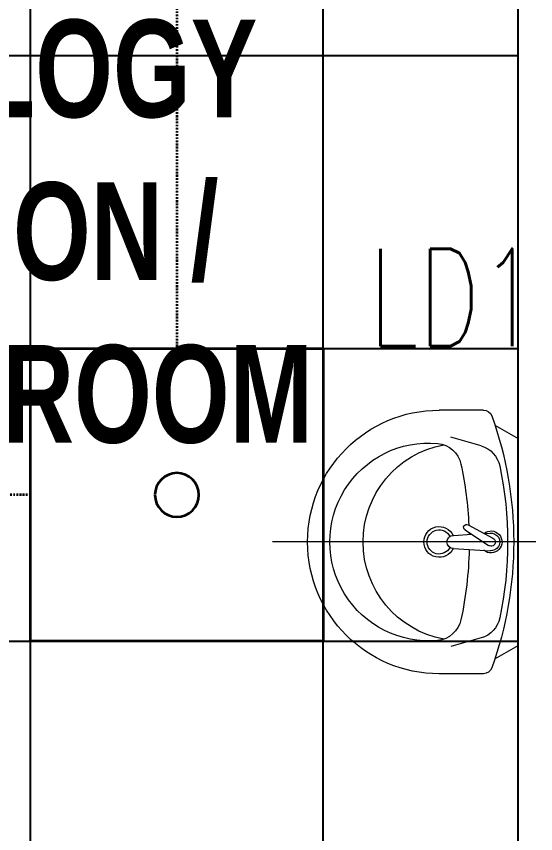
# Model space of a CAD drawing. Extents: x -12260 to 57327, y -29287 to 19916.
# Drawn here: x 19247 to 20312, y -12624 to -10949 of the extents above; entities that cross this region are included whole.
import ezdxf
from ezdxf.enums import TextEntityAlignment as Align

# ---------------------------------------------------------------- set-up
doc = ezdxf.new("R2010")
doc.units = 0
doc.header["$LTSCALE"] = 0.25
doc.linetypes.add('DASHDOT', pattern=[25.4, 12.7, -6.35, 0, -6.35])
for name, color, linetype, lineweight in [('01-First Floor$0$72_EGR_BASE_TEXT', 252, 'Continuous', 5), ('01-First Floor$0$SANIT', 250, 'Continuous', 5), ('01-First Floor$0$Walls', 251, 'Continuous', 5), ('E-LITE-CIRC-NUMB', 6, 'Continuous', 25), ('E-LITE-CLNG', 150, 'Continuous', 35), ('E-LITE-CLNG-CNDT', 6, 'DASHDOT', 35), ('E-LITE-CTRL', 6, 'Continuous', 25), ('E-LITE-IDEN', 6, 'Continuous', 25)]:
    doc.layers.add(name, color=color, linetype=linetype, lineweight=lineweight)
doc.layers.add('01-First Floor$0$FALSE CEILING', color=251, linetype='Continuous')
doc.styles.add('01-First Floor$0$X3G_ENTITY_9EC9', font='swisscl.ttf', dxfattribs={"height": 0.2})
doc.styles.add('DC_SIMPLEX', font='SIMPLEX.shx', dxfattribs={"width": 0.7})

# ---------------------------------------------------------------- blocks, each defined once
blk = doc.blocks.new('01-First Floor$0$lav-manta 60')
at = {"layer": '01-First Floor$0$SANIT'}
for p, q in [((0, 0.04), (0, -0.56)), ((-0.2658, -0.0529), (-0.2358, 0)), ((-0.2358, 0), (0.2358, 0)), ((0.2658, -0.0529), (0.2358, 0)), ((-0.015, -0.1473), (-0.0199, -0.064)), ((0.0274, -0.121), (-0.0078, -0.0673)), ((0.0389, -0.1142), (0.0087, -0.0575)), ((0.0191, -0.077), (0.0199, -0.064)), ((-0.3, -0.0789), (-0.3, -0.18)), ((-0.2185, -0.0841), (-0.2383, -0.1537)), ((0.2185, -0.0841), (0.2383, -0.1537)), ((0.3, -0.0789), (0.3, -0.18)), ((0.015, -0.1473), (0.0174, -0.1057))]:
    blk.add_line(p, q, dxfattribs=at)
for centre, radius, start, end in [((0, -0.8557), 0.8457, 70.1771, 109.8229), ((0, -0.8696), 0.8457, 78.1914, 101.8086), ((0, -0.0617), 0.025, 320.7474, 220.368), ((-0.1608, -0.1006), 0.06, 101.8086, 164.0794), ((0, -0.0617), 0.02, 353.2671, 186.682), ((0, -0.0617), 0.00966, 25.4127, 215.9577), ((0.1608, -0.1006), 0.06, 15.9206, 78.1914), ((-0.28, -0.0789), 0.02, 109.8229, 180), ((0.28, -0.0789), 0.02, 0, 70.1771), ((0, -0.9572), 0.8457, 91.1572, 102.0883), ((0, -0.9572), 0.8457, 88.5486, 88.844), ((0.0332, -0.1176), 0.00666, 210.6852, 30.6852), ((0, -0.9572), 0.8457, 77.9117, 87.4274), ((-0.1645, -0.189), 0.06, 102.0883, 174.8142), ((0, -0.18), 0.035, 115.3106, 64.6894), ((0, -0.1473), 0.015, 180, 0), ((0.1645, -0.189), 0.06, 5.1858, 77.9117), ((0, -0.18), 0.0275, 117.1496, 62.8504), ((0, -0.18), 0.3, 180, 0), ((0, -0.2039), 0.2252, 174.8142, 5.1858), ((0, -0.1282), 0.2252, 190.6097, 349.3903)]:
    blk.add_arc(centre, radius, start, end, dxfattribs=at)
blk = doc.blocks.new('01-First Floor')
at = {"layer": '01-First Floor$0$FALSE CEILING', "linetype": 'Continuous'}
for p, q in [((19276, -12830), (19276, -8830)), ((19876, -12830), (19876, -8830)), ((16276, -11030), (20276, -11030)), ((16276, -11630), (20276, -11630)), ((16276, -12230), (20276, -12230))]:
    blk.add_line(p, q, dxfattribs=at)
at = {"layer": '01-First Floor$0$FALSE CEILING'}
blk.add_lwpolyline([(16276, -12830), (20276, -12830), (20276, -8830), (16276, -8830)], close=True, dxfattribs=at)
at = {"layer": '01-First Floor$0$Walls'}
blk.add_line((20276, -8830), (20276, -12760), dxfattribs=at)
at = {"layer": '01-First Floor$0$SANIT', "xscale": -900.000000000201, "yscale": 900.000000000201, "zscale": 900.000000000201, "rotation": 270}
blk.add_blockref('01-First Floor$0$lav-manta 60', (20276, -12026.4), dxfattribs=at)
at = {"layer": '01-First Floor$0$72_EGR_BASE_TEXT', "insert": (18790.2, -10956.2, 0), "char_height": 200, "width": 2836.609, "attachment_point": 2, "style": '01-First Floor$0$X3G_ENTITY_9EC9'}
blk.add_mtext('{\\fSwis721 LtCn BT|b1|i0|c0|p34;OPHTHALMOLOGY CONSULTATION / EXAMINATION ROOM}', dxfattribs=at)
blk = doc.blocks.new('*U25')
blk.add_lwpolyline([(-300, 300), (-300, -300), (300, -300), (300, 300)], close=True)
blk.add_circle((0, 0), 45)
at = {"layer": 'E-LITE-CIRC-NUMB', "style": 'DC_SIMPLEX', "width": 0.7, "flags": 8}
blk.add_attdef('CIRCUIT', text='', height=200, rotation=0, dxfattribs=at).set_placement((-473.9, 300), align=Align.RIGHT)
at = {"layer": 'E-LITE-CTRL', "style": 'DC_SIMPLEX', "width": 0.7, "flags": 8}
blk.add_attdef('CONTROL', (1118.9, -935), '', height=200, rotation=360, dxfattribs=at)
at = {"layer": 'E-LITE-IDEN', "style": 'DC_SIMPLEX', "width": 0.7, "flags": 8}
blk.add_attdef('TYPE', (460.4, 457.6), '', height=200, rotation=360, dxfattribs=at)

msp = doc.modelspace()

# ---------------------------------------------------------------- linework, layer by layer
at = {"layer": 'E-LITE-CLNG-CNDT', "elevation": -0.1}
for points in [[(19576, -9830), (19576, -11630)], [(19276, -11930), (17476, -11930)]]:
    msp.add_lwpolyline(points, dxfattribs=at)

# ---------------------------------------------------------------- block references
at = {"layer": 'E-LITE-CLNG'}
ref = msp.add_blockref('*U25', (19576, -11930, -0.1), dxfattribs=dict(at, xscale=-1))
ref.add_attrib('TYPE', 'LD1', (19969.5, -11625.5, -0.1), dxfattribs={"layer": 'E-LITE-IDEN', "height": 200, "rotation": 0, "style": 'DC_SIMPLEX', "width": 0.7, "flags": 8})
at = {"layer": 'E-LITE-CLNG-CNDT'}
msp.add_blockref('01-First Floor', (0, 0), dxfattribs=at)

doc.saveas('drawing.dxf')
